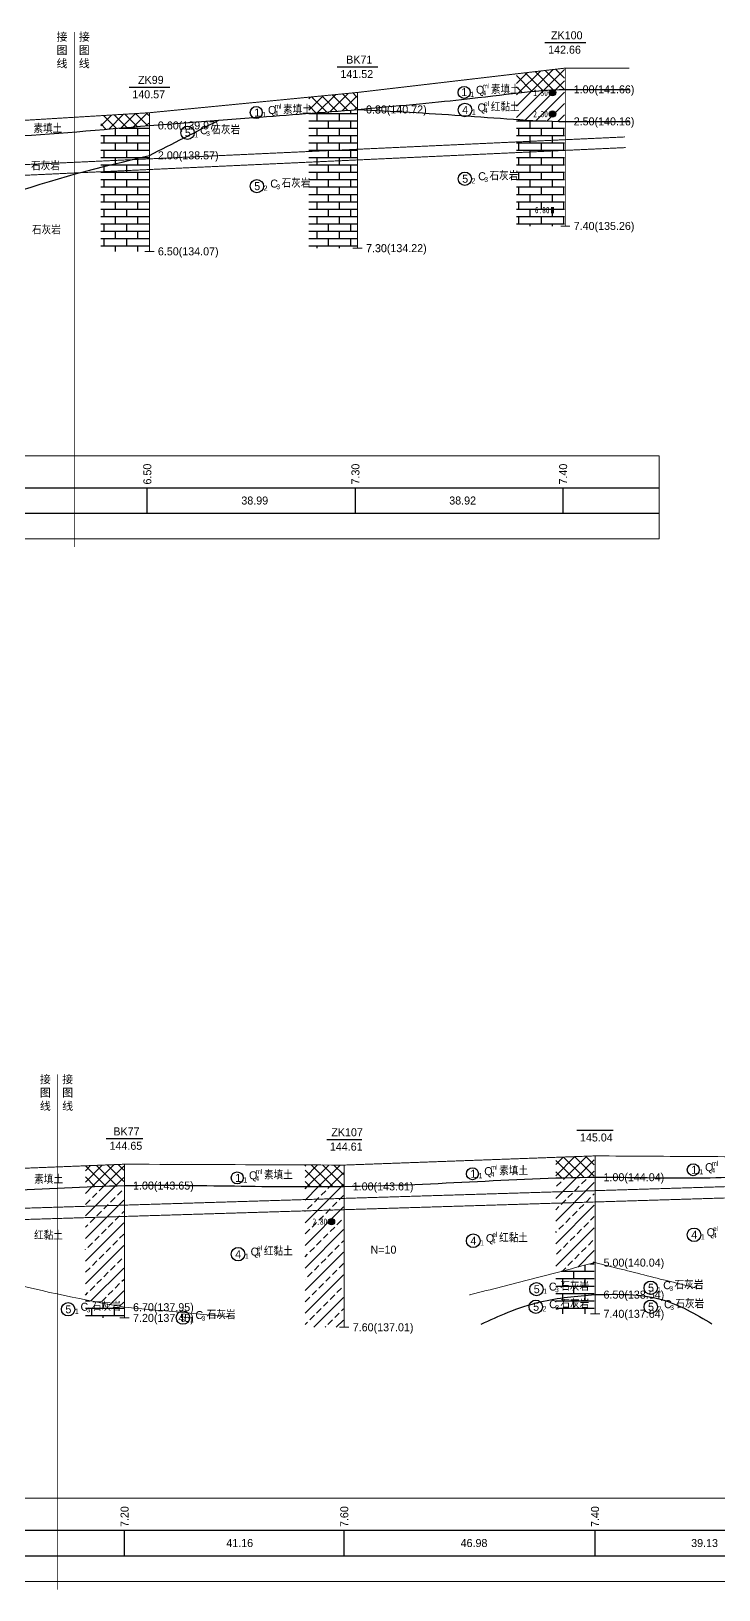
# Model space of a CAD drawing. Header units: inches. Extents: x -205 to 12199, y -11610 to -150.
# Drawn here: x 992.6 to 1207.3, y -7887.9 to -7401 of the extents above; entities that cross this region are included whole.
import ezdxf

# ---------------------------------------------------------------- set-up
doc = ezdxf.new("R2010")
doc.units = ezdxf.units.IN
doc.header["$MEASUREMENT"] = 0
doc.linetypes.add('ACAD_ISO03W100', pattern=[30, 12, -18])
doc.linetypes.add('ACAD_ISO05W100', pattern=[34, 24, -3, 0.5, -3, 0.5, -3])
for name, color, linetype in [('GiCAD_PouMian', 7, 'Continuous'), ('GICAD_QUYANG', 7, 'Continuous'), ('地质-图框', 7, 'Continuous'), ('地质-地层符号', 3, 'Continuous'), ('地质-地层线', 7, 'Continuous'), ('地质-地面线', 7, 'Continuous'), ('地质-填充花纹', 4, 'Continuous'), ('地质-文字', 7, 'Continuous'), ('地质-标注栏', 7, 'Continuous'), ('地质-标贯', 7, 'Continuous'), ('地质-钻孔', 7, 'Continuous'), ('管底', 7, 'Continuous'), ('红线', 1, 'ACAD_ISO05W100')]:
    doc.layers.add(name, color=color, linetype=linetype)
doc.styles.add('LZ_PMT_LINE', font='', dxfattribs={"height": 2})
doc.styles.get("Standard").update_dxf_attribs({"font": ''})
doc.styles.add('地层编号', font='Comfont.shx', dxfattribs={"width": 0.7, "height": 2.5, "bigfont": 'Hztxt12a.shx'})
doc.styles.add('层底标注', font='Comfont.shx', dxfattribs={"width": 0.7, "height": 2.5, "bigfont": 'Hztxt12a.shx'})
doc.styles.add('岩土名称', font='Comfont.shx', dxfattribs={"width": 0.7, "height": 2.5, "bigfont": 'Hztxt12a.shx'})
doc.styles.add('时代', font='Comfont.shx', dxfattribs={"width": 0.7, "height": 2.5, "bigfont": 'Hztxt12a.shx'})
doc.styles.add('标注栏数据', font='Comfont.shx', dxfattribs={"width": 0.7, "height": 2.5, "bigfont": 'Hztxt12a.shx'})
doc.styles.add('标贯动探', font='Comfont.shx', dxfattribs={"width": 0.7, "height": 2.5, "bigfont": 'Hztxt12a.shx'})
doc.styles.add('钻孔标注', font='Comfont.shx', dxfattribs={"width": 0.7, "height": 2.5, "bigfont": 'Hztxt12a.shx'})
doc.styles.get('LZ_PMT_LINE').set_extended_font_data('SimSun')
doc.styles.get('Standard').set_extended_font_data('SimSun')
doc.linetypes.add('bzhjcx', pattern='A,0.001,[2,XX1.shx,S=1,R=0,X=1,Y=0],-2', length=2.001)
doc.linetypes.add('swx', pattern='A,7,-1.5,["●",LZ_PMT_LINE,S=0.05,R=0,X=0,Y=0],-1.5', length=10)
pattern_1 = [(0, (-4126.1022, -10704.2148), (0, 2.3), []), (90, (-4126.102, -10704.2148), (-3.5, 2.3), [2.3, -2.3])]
pattern_2 = [(45, (-4126.1022, -10704.2148), (-1.767767, 1.767767), []), (135, (-4126.1022, -10704.2148), (-1.767767, -1.767767), [])]
pattern_3 = [(45, (-24982.9563, -7947.108), (-3.5355339, 3.5355339), []), (45, (-24979.421, -7947.108), (-3.5355339, 3.5355339), [2, -1])]
pattern_4 = [(45, (-24982.9563, -7947.1081), (-1.76776695, 1.76776695), []), (135, (-24982.9563, -7947.1081), (-1.76776695, -1.76776695), [])]
pattern_5 = [(0, (-24982.9563, -7947.1081), (0, 2.3), []), (90, (-24982.9563, -7947.108), (-3.5, 2.3), [2.3, -2.3])]

# ---------------------------------------------------------------- blocks, each defined once
blk = doc.blocks.new('gkqy_yuan.dwg不标')
at = {"layer": 'GiCAD_PouMian'}
h = blk.add_hatch(color=7, dxfattribs=at)
edge = h.paths.add_edge_path()
edge.add_arc((0, 0), 1, 0, 360)
at = {"layer": 'GICAD_QUYANG', "color": 7}
blk.add_circle((0, 0), 1, dxfattribs=at)
blk = doc.blocks.new('gkqy_yan.dwg不标', base_point=(0, -1))
at = {"color": 7}
blk.add_solid([(-0.5, -2), (-0.5, 0), (0.5, -2), (0.5, 0)], dxfattribs=at)

msp = doc.modelspace()

# ---------------------------------------------------------------- hatches: boundary and pattern name
at = {"layer": '地质-填充花纹', "linetype": 'Continuous'}
h = msp.add_hatch(dxfattribs=at)
h.set_pattern_fill('GKSTT', scale=0.5, style=0, pattern_type=2)
h.set_pattern_definition(pattern_2)
h.paths.add_polyline_path([(1159.12238, -7419.25537), (1151.78552, -7419.61461), (1146.80373, -7420.03953), (1144.12238, -7420.32261), (1144.12238, -7414.36333), (1159.12238, -7412.60575)])
h = msp.add_hatch(dxfattribs=at)
h.set_pattern_fill('GKNXT', scale=0.5, style=0, pattern_type=2)
h.set_pattern_definition([(45, (-4126.1022, -10704.2148), (-1.767767, 1.767767), [])])
h.paths.add_polyline_path([(1159.12238, -7429.23581), (1151.88601, -7429.02413), (1146.8925, -7428.77023), (1144.12238, -7428.59592), (1144.12238, -7420.32261), (1146.80373, -7420.03953), (1151.78552, -7419.61461), (1159.12238, -7419.25537)])
h = msp.add_hatch(dxfattribs=at)
h.set_pattern_fill('GKSTT', scale=0.5, style=0, pattern_type=2)
h.set_pattern_definition(pattern_2)
h.paths.add_polyline_path([(1094.26027, -7425.52967), (1086.94625, -7426.11117), (1081.96111, -7426.49631), (1079.26027, -7426.70196), (1079.26027, -7421.66273), (1094.26027, -7420.20082)])
h = msp.add_hatch(dxfattribs=at)
h.set_pattern_fill('GKSTT', scale=0.5, style=0, pattern_type=2)
h.set_pattern_definition(pattern_2)
h.paths.add_polyline_path([(1029.27664, -7430.53081), (1023.96614, -7430.97778), (1018.98481, -7431.40933), (1014.27664, -7431.81878), (1014.27664, -7427.43815), (1029.27664, -7426.52499)])
h = msp.add_hatch(dxfattribs=at)
h.set_pattern_fill('GKSHY', scale=0.5, style=0, pattern_type=2)
h.set_pattern_definition(pattern_1)
h.paths.add_polyline_path([(1094.26027, -7468.84313), (1079.26027, -7468.84313), (1079.26027, -7426.70196), (1081.96111, -7426.49631), (1086.94625, -7426.11117), (1094.26027, -7425.52967)])
h = msp.add_hatch(dxfattribs=at)
h.set_pattern_fill('GKSHY', scale=0.5, style=0, pattern_type=2)
h.set_pattern_definition(pattern_1)
h.paths.add_polyline_path([(1146.8925, -7428.77023), (1151.88601, -7429.02413), (1159.12238, -7429.23581), (1159.12238, -7461.9098), (1144.12238, -7461.9098), (1144.12238, -7428.59592)])
h = msp.add_hatch(dxfattribs=at)
h.set_pattern_fill('GKSHY', scale=0.5, style=0, pattern_type=2)
h.set_pattern_definition(pattern_1)
h.paths.add_polyline_path([(1029.27664, -7439.90346), (1022.49609, -7441.54049), (1017.64064, -7442.73401), (1014.27664, -7443.58361), (1014.27664, -7431.81878), (1018.98481, -7431.40933), (1023.96614, -7430.97778), (1029.27664, -7430.53081)])
h = msp.add_hatch(dxfattribs=at)
h.set_pattern_fill('GKSHY', scale=0.5, style=0, pattern_type=2)
h.set_pattern_definition(pattern_1)
h.paths.add_polyline_path([(1029.27664, -7469.8431), (1014.27664, -7469.8431), (1014.27664, -7443.58361), (1017.64064, -7442.73401), (1022.49609, -7441.54049), (1029.27664, -7439.90346)])
h = msp.add_hatch(dxfattribs=at)
h.set_pattern_fill('GKSTT', scale=0.5, style=0, pattern_type=2)
h.set_pattern_definition(pattern_4)
h.paths.add_polyline_path([(1021.49034, -7761.63234), (1014.25907, -7761.83017), (1009.49034, -7762.00779), (1009.49034, -7755.44944), (1021.49034, -7754.96884)])
h = msp.add_hatch(dxfattribs=at)
h.set_pattern_fill('GKSTT', scale=0.5, style=0, pattern_type=2)
h.set_pattern_definition(pattern_4)
h.paths.add_polyline_path([(1090.09462, -7755.22448), (1090.09462, -7761.89415), (1081.04131, -7761.96755), (1078.09462, -7761.96549), (1078.09462, -7755.17784)])
h = msp.add_hatch(dxfattribs=at)
h.set_pattern_fill('GKSTT', scale=0.5, style=0, pattern_type=2)
h.set_pattern_definition(pattern_4)
h.paths.add_polyline_path([(1168.40018, -7759.02946), (1159.46891, -7759.17081), (1156.40018, -7759.26238), (1156.40018, -7752.80729), (1168.40018, -7752.36799)])
h = msp.add_hatch(dxfattribs=at)
h.set_pattern_fill('GKFZNT', scale=0.5, style=0, pattern_type=2)
h.set_pattern_definition(pattern_3)
h.paths.add_polyline_path([(1168.40018, -7785.75666), (1163.59881, -7786.99524), (1158.75731, -7788.24417), (1156.40018, -7788.85222), (1156.40018, -7759.26238), (1159.46891, -7759.17081), (1168.40018, -7759.02946)])
h = msp.add_hatch(dxfattribs=at)
h.set_pattern_fill('GKFZNT', scale=0.5, style=0, pattern_type=2)
h.set_pattern_definition(pattern_3)
h.paths.add_polyline_path([(1021.49034, -7799.57875), (1013.53454, -7798.09108), (1009.49034, -7797.30865), (1009.49034, -7762.00779), (1014.25907, -7761.83017), (1021.49034, -7761.63234)])
h = msp.add_hatch(dxfattribs=at)
h.set_pattern_fill('GKFZNT', scale=0.5, style=0, pattern_type=2)
h.set_pattern_definition(pattern_3)
h.paths.add_polyline_path([(1090.09462, -7805.89212), (1080.20103, -7805.89212), (1078.99109, -7805.84753), (1078.09462, -7805.76759), (1078.09462, -7761.96549), (1081.04131, -7761.96755), (1090.09462, -7761.89415)])
h = msp.add_hatch(dxfattribs=at)
h.set_pattern_fill('GKSHY', scale=0.5, style=0, pattern_type=2)
h.set_pattern_definition(pattern_5)
h.paths.add_polyline_path([(1168.40018, -7795.69217), (1156.40018, -7795.69217), (1156.40018, -7788.85222), (1158.75731, -7788.24417), (1163.59881, -7786.99524), (1168.40018, -7785.75666)])
h = msp.add_hatch(dxfattribs=at)
h.set_pattern_fill('GKSHY', scale=0.5, style=0, pattern_type=2)
h.set_pattern_definition(pattern_5)
h.paths.add_polyline_path([(1013.53454, -7798.09108), (1021.49034, -7799.57875), (1021.49034, -7802.95883), (1009.49034, -7802.95883), (1009.49034, -7797.30865)])
h = msp.add_hatch(dxfattribs=at)
h.set_pattern_fill('GKSHY', scale=0.5, style=0, pattern_type=2)
h.set_pattern_definition(pattern_5)
h.paths.add_polyline_path([(1168.40018, -7801.69217), (1156.40018, -7801.69217), (1156.40018, -7795.69217), (1168.40018, -7795.69217)])

# ---------------------------------------------------------------- linework, layer by layer
at = {"layer": '地质-地层符号', "color": 7, "linetype": 'Continuous'}
for centre, major_axis in [((1127.78431, -7420.14689), (0, 1.875)), ((1062.86144, -7426.44688), (0, 1.875)), ((1128.03431, -7425.64689), (0, 2.125)), ((1041.40857, -7432.77235), (0, 2.08333)), ((1063.06977, -7449.44688), (0, 2.08333)), ((1127.99264, -7447.14689), (0, 2.08333)), ((1199.31996, -7756.68735), (0, 1.875)), ((1056.91748, -7759.22547), (0, 1.875)), ((1130.3724, -7757.92548), (0, 1.875)), ((1199.56996, -7777.00861), (0, 2.125)), ((1130.6224, -7778.87549), (0, 2.125)), ((1057.16748, -7783.05885), (0, 2.125)), ((1150.35091, -7793.99217), (0, 2.08333)), ((1186.03841, -7793.5421), (0, 2.08333)), ((1004.09711, -7800.27776), (0, 2.08333)), ((1150.15713, -7799.49217), (0, 2.08333)), ((1186.03891, -7799.49217), (0, 2.08333)), ((1039.97474, -7802.87549), (0, 2.08333))]:
    msp.add_ellipse(centre, major_axis=major_axis, ratio=1, dxfattribs=at)
at = {"layer": '地质-地层线', "color": 7, "lineweight": 25}
for points, knots in [([(1094.51027, -7425.50979), (1106.22094, -7424.43398), (1136.87336, -7421.61807), (1151.32492, -7419.03507), (1169.43938, -7419.26993), (1176.06138, -7419.25206), (1179.37238, -7419.24313)], [262.806796568, 262.806796568, 262.806796568, 262.806796568, 282.950549327, 315.53262025, 325.53262025, 335.53262025, 335.53262025, 335.53262025, 335.53262025]), ([(888.23974, -7770.54884), (896.11452, -7769.86345), (915.62783, -7767.42378), (947.57292, -7764.04956), (984.29966, -7763.39303), (1020.67037, -7761.18172), (1056.04325, -7761.78915), (1091.97672, -7762.21564), (1129.49156, -7760.52105), (1166.47643, -7758.49932), (1199.30781, -7759.68259), (1219.31764, -7758.64556), (1228.23974, -7759.04492)], [626.113132242, 626.113132242, 626.113132242, 626.113132242, 649.835043299, 684.987396094, 722.470538575, 759.953681056, 794.256082565, 828.558484073, 867.737491815, 906.916499558, 939.527897963, 966.454727908, 966.454727908, 966.454727908, 966.454727908])]:
    msp.add_open_spline(points, degree=3, knots=knots, dxfattribs=at)
at = {"layer": '地质-地层线', "color": 7, "linetype": 'bzhjcx', "lineweight": 25}
msp.add_open_spline([(864.00278, -7457.02416), (868.00761, -7455.97023), (877.72667, -7453.40764), (896.21399, -7448.49408), (917.1336, -7443.28298), (946.78355, -7434.24195), (984.23029, -7434.83605), (1021.58179, -7431.01742), (1047.57933, -7429.13095), (1069.23707, -7427.44242), (1083.68568, -7426.38903), (1094.51027, -7425.50979)], degree=3, knots=[16.867595415, 16.867595415, 16.867595415, 16.867595415, 29.29113921, 47.019984909, 74.242080892, 94.039969819, 139.61637762, 185.192785421, 206.918016416, 217.780631913, 250.368478405, 250.368478405, 250.368478405, 250.368478405], dxfattribs=at)
at = {"layer": '地质-地层线', "color": 7}
for points in [[(1029.52664, -7439.8431), (1040.35725, -7434.34311), (1051.18785, -7428.84311)], [(876.01605, -7453.85519), (907.32444, -7459.61582), (938.63283, -7465.37645), (984.07974, -7452.60978), (1029.52664, -7439.8431)], [(1133.04962, -7804.88209), (1141.48567, -7801.22063), (1151.5584, -7797.95051), (1168.65018, -7795.69217)], [(1168.65018, -7795.69217), (1189.40558, -7797.20884), (1205.16918, -7804.7984)]]:
    msp.add_spline(points, degree=3, dxfattribs=at)
at = {"layer": '地质-地层线', "color": 7, "linetype": 'bzhjcx', "lineweight": 25}
msp.add_spline([(1094.51027, -7425.50979), (1126.94132, -7427.37646), (1159.37238, -7429.24313), (1169.37238, -7429.24313), (1179.37238, -7429.24313)], degree=3, dxfattribs=at)
at = {"layer": '地质-地层线', "color": 7, "linetype": 'bzhjcx', "lineweight": 0}
msp.add_open_spline([(888.23974, -7790.59144), (896.10666, -7789.7322), (909.28195, -7787.28468), (928.79361, -7785.6664), (953.25358, -7780.81486), (984.22661, -7792.66918), (1009.23576, -7797.30672), (1021.74034, -7799.6255)], degree=3, knots=[151.66697734, 151.66697734, 151.66697734, 151.66697734, 175.418782242, 191.428700744, 210.640604982, 248.973757782, 287.306910582, 287.306910582, 287.306910582, 287.306910582], dxfattribs=at)
for points in [[(1129.4984, -7795.79189), (1129.88496, -7795.69217), (1149.07429, -7790.74203), (1168.65018, -7785.69217)], [(1168.65018, -7785.69217), (1184.95508, -7789.79204), (1201.25997, -7793.89191)], [(1021.74034, -7799.6255), (1038.89091, -7801.19211), (1056.04148, -7802.75872)]]:
    msp.add_spline(points, degree=3, dxfattribs=at)
at = {"layer": '地质-地面线', "color": 0, "linetype": 'Continuous', "const_width": 0.3}
msp.add_lwpolyline([(864.00278, -7435.27096), (938.63283, -7432.04312), (1029.52664, -7426.50977), (1094.51027, -7420.17646), (1159.37238, -7412.57646), (1179.37238, -7412.57646)], dxfattribs=at)
at = {"layer": '地质-地面线', "color": 7, "linetype": 'Continuous', "const_width": 0.3}
msp.add_lwpolyline([(888.23974, -7763.54019), (946.8341, -7757.95881), (1021.74034, -7754.95883), (1090.34462, -7755.22545), (1168.65018, -7752.35884), (1228.23974, -7752.72428)], dxfattribs=at)
at = {"layer": '地质-标注栏', "color": 7, "linetype": 'Continuous', "const_width": 0.3}
for points in [[(823.32067, -7533.64304), (1188.69027, -7533.64304)], [(1188.69027, -7533.64304), (1188.69027, -7559.64304)], [(823.32067, -7559.64304), (1188.69027, -7559.64304)], [(848.23896, -7859.29212), (1238.23896, -7859.29212)], [(1188.23896, -7859.29212), (1578.23896, -7859.29212)], [(848.23896, -7885.29212), (1238.23896, -7885.29212)], [(1188.23896, -7885.29212), (1578.23896, -7885.29212)]]:
    msp.add_lwpolyline(points, dxfattribs=at)
at = {"layer": '地质-标注栏', "color": 7, "linetype": 'Continuous'}
for points in [[(823.32067, -7543.64304), (1188.69027, -7543.64304)], [(1028.8445, -7551.64304), (1028.8445, -7543.64304)], [(1028.8445, -7551.64304), (1028.8445, -7543.64304)], [(1093.82813, -7551.64304), (1093.82813, -7543.64304)], [(1093.82813, -7551.64304), (1093.82813, -7543.64304)], [(1158.69024, -7551.64304), (1158.69024, -7543.64304)], [(823.32067, -7551.64304), (1188.69027, -7551.64304)], [(848.23896, -7869.29212), (1238.23896, -7869.29212)], [(1021.74034, -7877.29212), (1021.74034, -7869.29212)], [(1021.74034, -7877.29212), (1021.74034, -7869.29212)], [(1090.34462, -7877.29212), (1090.34462, -7869.29212)], [(1090.34462, -7877.29212), (1090.34462, -7869.29212)], [(1168.65018, -7877.29212), (1168.65018, -7869.29212)], [(1168.65018, -7877.29212), (1168.65018, -7869.29212)], [(1188.23896, -7869.29212), (1578.23896, -7869.29212)], [(848.23896, -7877.29212), (1238.23896, -7877.29212)], [(1188.23896, -7877.29212), (1578.23896, -7877.29212)]]:
    msp.add_lwpolyline(points, dxfattribs=at)
at = {"layer": '地质-钻孔', "color": 7, "linetype": 'Continuous'}
for p, q in [((1153.00916, -7404.57639), (1165.73572, -7404.57639)), ((1088.14734, -7412.17648), (1100.87341, -7412.17648)), ((1023.16345, -7418.50974), (1035.89002, -7418.50974)), ((1162.95381, -7744.35883), (1174.34639, -7744.35883)), ((1016.04365, -7746.95882), (1027.43623, -7746.95882)), ((1084.85615, -7747.22546), (1095.83271, -7747.22546))]:
    msp.add_line(p, q, dxfattribs=at)
at = {"layer": '地质-钻孔', "color": 7, "const_width": 0.3, "flags": 128}
for points in [[(1159.37238, -7412.57646), (1159.37238, -7461.9098)], [(1094.51027, -7420.17646), (1094.51027, -7468.84313)], [(1029.52664, -7426.50977), (1029.52664, -7469.8431)], [(1021.74034, -7754.95883), (1021.74034, -7802.95883)], [(1090.34462, -7755.22545), (1090.34462, -7805.89212)], [(1168.65018, -7752.35884), (1168.65018, -7801.69217)]]:
    msp.add_lwpolyline(points, dxfattribs=at)
at = {"layer": '地质-钻孔', "color": 7, "linetype": 'Continuous', "const_width": 0.3, "flags": 128}
for points in [[(1157.87238, -7461.9098), (1160.87238, -7461.9098)], [(1028.02664, -7469.8431), (1031.02664, -7469.8431)], [(1093.01027, -7468.84313), (1096.01027, -7468.84313)], [(1020.24034, -7802.95883), (1023.24034, -7802.95883)], [(1167.15018, -7801.69217), (1170.15018, -7801.69217)], [(1088.84462, -7805.89212), (1091.84462, -7805.89212)]]:
    msp.add_lwpolyline(points, dxfattribs=at)
at = {"layer": '管底', "linetype": 'swx', "const_width": 0.3}
for points in [[(863.50128, -7448.57027), (1178.04279, -7434.07674)], [(863.65456, -7451.89674), (1178.19607, -7437.40321)], [(879.60842, -7772.10644), (1227.79593, -7761.40146)], [(879.7169, -7775.63477), (1227.90441, -7764.92979)]]:
    msp.add_lwpolyline(points, dxfattribs=at)
at = {"layer": '红线', "linetype": 'ACAD_ISO03W100', "ltscale": 0.4, "const_width": 0.2}
for points in [[(1006.00547, -7401.26376), (1006.00547, -7562.15412)], [(1000.81439, -7726.91284), (1000.81439, -7887.80321)]]:
    msp.add_lwpolyline(points, dxfattribs=at)

# ---------------------------------------------------------------- block references
at = {"layer": '地质-图框', "linetype": 'Continuous'}
for name, p in [('gkqy_yuan.dwg不标', (1155.37238, -7420.24313)), ('gkqy_yuan.dwg不标', (1155.37238, -7426.9098)), ('gkqy_yan.dwg不标', (1155.37238, -7456.9098))]:
    msp.add_blockref(name, p, dxfattribs=at)
at = {"layer": '地质-图框', "color": 7, "linetype": 'Continuous'}
msp.add_blockref('gkqy_yuan.dwg不标', (1086.34462, -7772.89212), dxfattribs=at)

# ---------------------------------------------------------------- texts
at = {"layer": '地质-图框', "color": 0, "linetype": 'Continuous', "width": 0.7}
for s, p in [('1.30', (1149.36791, -7421.24313)), ('2.30', (1149.36791, -7427.9098)), ('6.80', (1149.86791, -7457.9098))]:
    msp.add_text(s, height=2, dxfattribs=at).set_placement(p)
at = {"layer": '地质-图框', "color": 7, "linetype": 'Continuous', "width": 0.7}
msp.add_text('2.80', height=2, dxfattribs=at).set_placement((1080.47003, -7773.89212))
at = {"layer": '地质-地层符号', "color": 7, "linetype": 'Continuous'}
for s, height, style, p in [('1', 2.5, '地层编号', (1126.87299, -7421.328)), ('Q', 2.5, '时代', (1131.47181, -7420.59689)), ('素填土', 2.5, '岩土名称', (1136.13848, -7420.59689)), ('Q', 2.5, '时代', (1066.54894, -7426.89688)), ('素填土', 2.5, '岩土名称', (1071.21561, -7426.89688)), ('4', 2.5, '地层编号', (1127.15931, -7426.89689)), ('1', 1.625, '地层编号', (1129.65931, -7421.59689)), ('Q', 2.5, '时代', (1131.97181, -7426.09689)), ('红黏土', 2.5, '岩土名称', (1136.09681, -7426.09689)), ('1', 2.5, '地层编号', (1062.23644, -7427.69688)), ('1', 1.625, '地层编号', (1064.73644, -7427.89688)), ('1', 1.625, '地层编号', (1130.15931, -7427.09689)), ('素填土', 2.5, '岩土名称', (993.27689, -7432.83021)), ('5', 2.5, '地层编号', (1040.57523, -7434.02235)), ('1', 1.625, '地层编号', (1043.4919, -7434.22235)), ('C', 2.5, '时代', (1045.3044, -7433.22235)), ('石灰岩', 2.5, '岩土名称', (1048.84607, -7433.22235)), ('石灰岩', 2.5, '岩土名称', (992.56856, -7444.49687)), ('5', 2.5, '地层编号', (1062.23644, -7450.69688)), ('C', 2.5, '时代', (1067.23644, -7449.89688)), ('石灰岩', 2.5, '岩土名称', (1070.77811, -7449.89688)), ('5', 2.5, '地层编号', (1127.15931, -7448.39689)), ('2', 1.625, '地层编号', (1130.07598, -7448.59689)), ('C', 2.5, '时代', (1132.15931, -7447.59689)), ('石灰岩', 2.5, '岩土名称', (1135.70098, -7447.59689)), ('2', 1.625, '地层编号', (1065.15311, -7450.89688)), ('石灰岩', 2.5, '岩土名称', (992.83939, -7464.49038)), ('素填土', 2.5, '岩土名称', (1138.72657, -7758.37548)), ('1', 2.5, '地层编号', (1198.69496, -7757.93735)), ('Q', 2.5, '时代', (1203.00746, -7757.13735)), ('素填土', 2.5, '岩土名称', (993.51639, -7761.04215)), ('1', 2.5, '地层编号', (1056.29248, -7760.47547)), ('1', 1.625, '地层编号', (1058.79248, -7760.67547)), ('Q', 2.5, '时代', (1060.60498, -7759.67547)), ('素填土', 2.5, '岩土名称', (1065.27165, -7759.67547)), ('1', 2.5, '地层编号', (1129.7474, -7759.17548)), ('1', 1.625, '地层编号', (1132.2474, -7759.37548)), ('Q', 2.5, '时代', (1134.0599, -7758.37548)), ('1', 1.625, '地层编号', (1201.19496, -7758.13735)), ('Q', 2.5, '时代', (1203.50746, -7777.45861)), ('红黏土', 2.5, '岩土名称', (993.47472, -7778.54215)), ('4', 2.5, '地层编号', (1129.7474, -7780.12549)), ('1', 1.625, '地层编号', (1132.7474, -7780.32549)), ('Q', 2.5, '时代', (1134.5599, -7779.32549)), ('红黏土', 2.5, '岩土名称', (1138.6849, -7779.32549)), ('4', 2.5, '地层编号', (1198.69496, -7778.25861)), ('1', 1.625, '地层编号', (1201.69496, -7778.45861)), ('4', 2.5, '地层编号', (1056.29248, -7784.30885)), ('1', 1.625, '地层编号', (1059.29248, -7784.50885)), ('Q', 2.5, '时代', (1061.10498, -7783.50885)), ('红黏土', 2.5, '岩土名称', (1065.22998, -7783.50885)), ('5', 2.5, '地层编号', (1149.51757, -7795.24217)), ('1', 1.625, '地层编号', (1152.43424, -7795.44217)), ('C', 2.5, '时代', (1154.24674, -7794.44217)), ('石灰岩', 2.5, '岩土名称', (1157.78841, -7794.44217)), ('5', 2.5, '地层编号', (1185.20508, -7794.7921)), ('1', 1.625, '地层编号', (1188.12174, -7794.9921)), ('C', 2.5, '时代', (1189.93424, -7793.9921)), ('石灰岩', 2.5, '岩土名称', (1193.47591, -7793.9921)), ('5', 2.5, '地层编号', (1003.26378, -7801.52776)), ('C', 2.5, '时代', (1007.99295, -7800.72776)), ('石灰岩', 2.5, '岩土名称', (1011.53461, -7800.72776)), ('5', 2.5, '地层编号', (1149.32379, -7800.74217)), ('2', 1.625, '地层编号', (1152.24046, -7800.94217)), ('C', 2.5, '时代', (1154.32379, -7799.94217)), ('石灰岩', 2.5, '岩土名称', (1157.86546, -7799.94217)), ('5', 2.5, '地层编号', (1185.20558, -7800.74217)), ('2', 1.625, '地层编号', (1188.12224, -7800.94217)), ('C', 2.5, '时代', (1190.20558, -7799.94217)), ('石灰岩', 2.5, '岩土名称', (1193.74724, -7799.94217)), ('1', 1.625, '地层编号', (1006.18045, -7801.72776)), ('5', 2.5, '地层编号', (1039.14141, -7804.12549)), ('1', 1.625, '地层编号', (1042.05808, -7804.32549)), ('C', 2.5, '时代', (1043.87058, -7803.32549)), ('石灰岩', 2.5, '岩土名称', (1047.41224, -7803.32549))]:
    msp.add_text(s, height=height, dxfattribs=dict(at, style=style)).set_placement(p)
at = {"layer": '地质-地层符号', "color": 7, "linetype": 'Continuous', "style": '时代', "width": 0.8}
for s, p in [('4', (1133.50514, -7421.09689)), ('ml', (1133.50514, -7418.93022)), ('ml', (1068.58227, -7425.23021)), ('el', (1134.00514, -7424.43022)), ('4', (1068.58227, -7427.39688)), ('4', (1134.00514, -7426.59689)), ('3', (1047.2544, -7433.72235)), ('3', (1069.18644, -7450.39688)), ('3', (1134.10931, -7448.09689)), ('ml', (1136.09324, -7756.70881)), ('ml', (1205.04079, -7755.47068)), ('4', (1062.63831, -7760.17547)), ('ml', (1062.63831, -7758.00881)), ('4', (1136.09324, -7758.87548)), ('4', (1205.04079, -7757.63735)), ('el', (1205.54079, -7775.79194)), ('4', (1136.59324, -7779.82549)), ('el', (1136.59324, -7777.65882)), ('4', (1205.54079, -7777.95861)), ('4', (1063.13831, -7784.00885)), ('el', (1063.13831, -7781.84218)), ('3', (1156.19674, -7794.94217)), ('3', (1191.88424, -7794.4921)), ('3', (1156.27379, -7800.44217)), ('3', (1192.15558, -7800.44217)), ('3', (1009.94295, -7801.22776)), ('3', (1045.82058, -7803.82549))]:
    msp.add_text(s, height=1.5, dxfattribs=at).set_placement(p)
at = {"layer": '地质-文字', "color": 7, "linetype": 'Continuous', "style": '层底标注'}
for s, p in [('1.00(141.66)', (1161.99037, -7420.46356)), ('0.80(140.72)', (1097.12825, -7426.73022)), ('0.80', (1097.16027, -7426.75979)), ('0.60(139.97)', (1032.14463, -7431.7302)), ('2.50(140.16)', (1161.99037, -7430.46356)), ('2.00(138.57)', (1032.14463, -7441.06353)), ('7.40(135.26)', (1161.99037, -7463.13022)), ('6.50(134.07)', (1032.14463, -7471.06353)), ('7.30(134.22)', (1097.12825, -7470.06355)), ('7.30', (1097.16027, -7470.09313)), ('1.00(143.65)', (1024.39034, -7762.8755)), ('1.00(143.61)', (1092.99462, -7763.14212)), ('1.00(144.04)', (1171.30018, -7760.2755)), ('5.00(140.04)', (1171.30018, -7786.94217)), ('6.50(138.54)', (1171.30018, -7796.94217)), ('6.70(137.95)', (1024.39034, -7800.8755)), ('7.20(137.45)', (1024.39034, -7804.20883)), ('7.40(137.64)', (1171.30018, -7802.94217)), ('7.60(137.01)', (1092.99462, -7807.14212))]:
    msp.add_text(s, height=2.5, dxfattribs=at).set_placement(p)
at = {"layer": '地质-标注栏', "color": 7, "linetype": 'Continuous', "style": '标注栏数据'}
for s, p in [('6.50', (1030.0945, -7542.64304)), ('7.30', (1095.07813, -7542.64304)), ('7.40', (1159.94024, -7542.64304)), ('7.20', (1022.99034, -7868.29212)), ('7.60', (1091.59462, -7868.29212)), ('7.40', (1169.90018, -7868.29212))]:
    msp.add_text(s, height=2.5, rotation=90.0000025, dxfattribs=at).set_placement(p)
for s, p in [('38.99', (1058.20782, -7548.89304)), ('38.92', (1123.13069, -7548.89304)), ('41.16', (1053.51331, -7874.54212)), ('46.98', (1126.67657, -7874.54212)), ('39.13', (1198.67347, -7874.54212))]:
    msp.add_text(s, height=2.5, dxfattribs=at).set_placement(p)
at = {"layer": '地质-标贯', "color": 7, "linetype": 'Continuous', "style": '标贯动探'}
msp.add_text('N=10', height=2.5, dxfattribs=at).set_placement((1098.54462, -7782.89212))
at = {"layer": '地质-钻孔', "color": 7, "linetype": 'Continuous', "style": '钻孔标注'}
for s, p in [('ZK100', (1154.90311, -7403.57646)), ('BK71', (1090.93485, -7411.17646)), ('142.66', (1154.00925, -7408.07646)), ('141.52', (1089.14714, -7415.67646)), ('140.57', (1024.16351, -7422.00977)), ('ZK99', (1025.95122, -7417.50977)), ('BK77', (1018.24034, -7745.95883)), ('ZK107', (1086.30296, -7746.22545)), ('145.04', (1163.95376, -7747.85884)), ('144.65', (1017.04391, -7750.45883)), ('144.61', (1085.85653, -7750.72545))]:
    msp.add_text(s, height=2.5, dxfattribs=at).set_placement(p)
at = {"layer": '红线', "char_height": 2.5, "attachment_point": 1}
for insert in [(1000.48603, -7401.54077), (1007.45135, -7401.54077), (995.29495, -7727.18985), (1002.26027, -7727.18985)]:
    msp.add_mtext_dynamic_manual_height_columns('接图线', width=3.594619, gutter_width=12.5, heights=[0], dxfattribs=dict(at, insert=insert))

doc.saveas('drawing.dxf')
